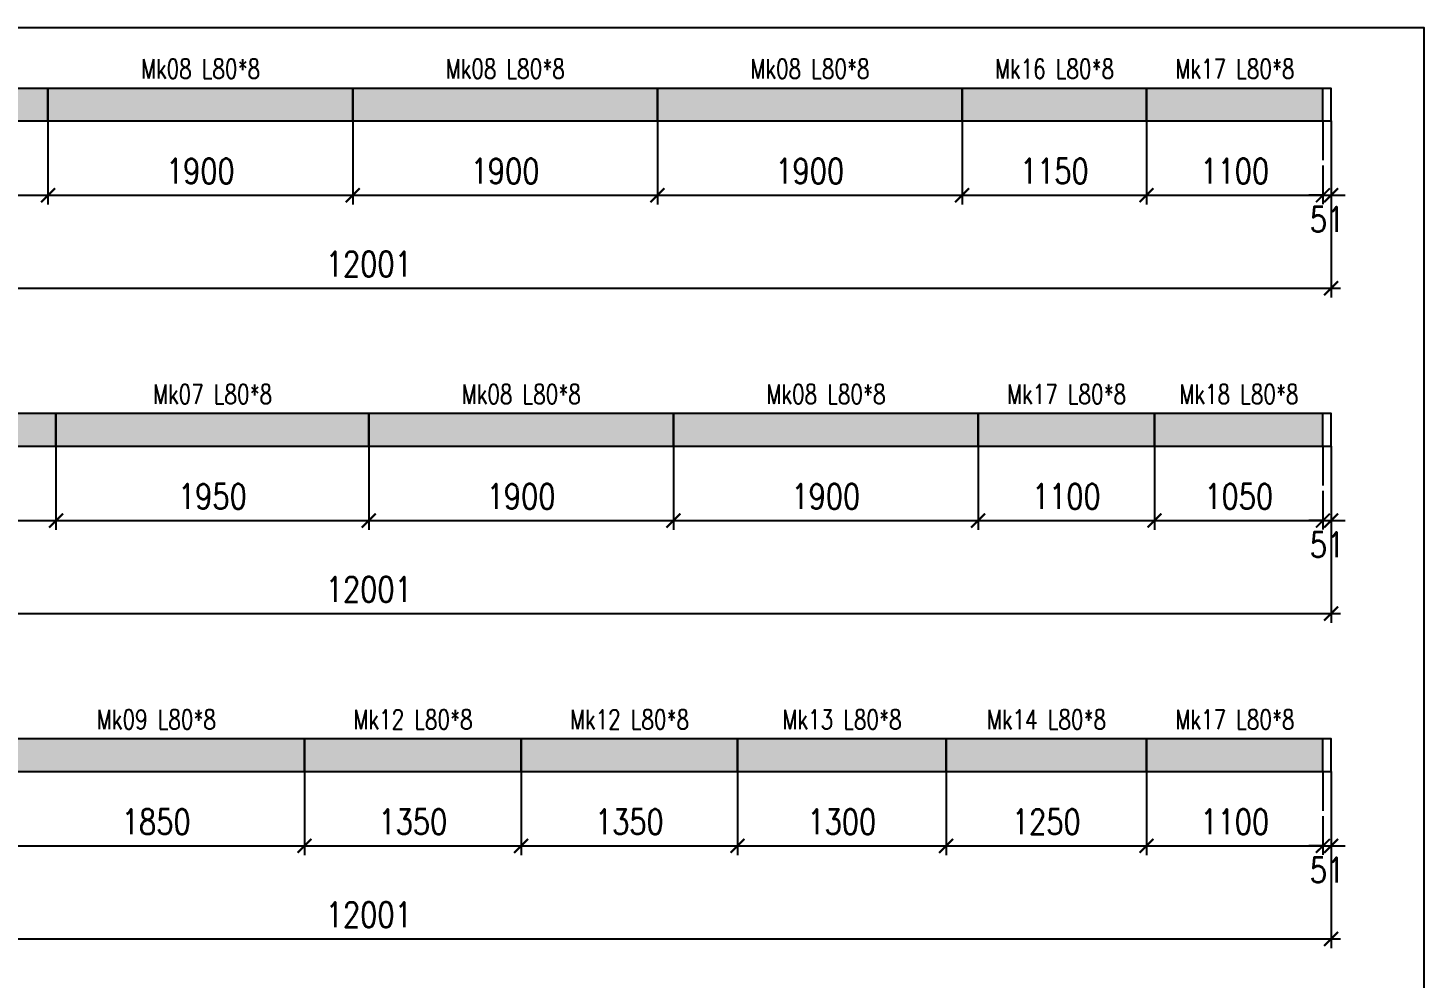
# Model space of a CAD drawing. Header units: millimetres. Extents: x -56 to 421004, y -1 to 91234.
# Drawn here: x 336087 to 344793, y 72382 to 78308 of the extents above; entities that cross this region are included whole.
import ezdxf
from ezdxf.enums import TextEntityAlignment as Align

# ---------------------------------------------------------------- set-up
doc = ezdxf.new("R2010")
doc.units = ezdxf.units.MM
doc.styles.add('EasyCutStyle', font='romans.shx', dxfattribs={"width": 0.8})
doc.styles.add('EasyCutStyleOptimezeBars', font='Romans.shx', dxfattribs={"width": 0.8})
doc.dimstyles.new('EasyCutDimOptimezeBars', dxfattribs={"dimscale": 57.971, "dimtxt": 2.7, "dimasz": 1.5, "dimexe": 1, "dimexo": 0, "dimgap": 1.25, "dimtad": 1, "dimdec": 1, "dimrnd": 0.5, "dimzin": 12, "dimdsep": 46, "dimtxsty": 'EasyCutStyleOptimezeBars', "dimblk": 'ARCHTICK', "dimblk1": 'ARCHTICK', "dimblk2": 'ARCHTICK', "dimcen": 1, "dimdle": 1, "dimclrd": 1, "dimclre": 1, "dimclrt": 3, "dimadec": 3, "dimazin": 0, "dimtfac": 1, "dimtdec": 1, "dimtix": 1, "dimtmove": 0, "dimatfit": 3, "dimfxl": 1, "dimtfill": 1, "dimtolj": 1, "dimtzin": 0, "dimarcsym": 0})

# ---------------------------------------------------------------- blocks, each defined once
blk = doc.blocks.new('_ArchTick')
at = {"color": 0, "linetype": 'ByBlock', "const_width": 0.15}
blk.add_lwpolyline([(-0.5, -0.5), (0.5, 0.5)], dxfattribs=at)
blk = doc.blocks.new('*D1705')
at = {"color": 1, "lineweight": -2}
for p, q in [((334312.3, 77728.4), (334312.3, 77206.6)), ((336212.3, 77728.4), (336212.3, 77206.6)), ((334254.3, 77264.6), (336270.2, 77264.6))]:
    blk.add_line(p, q, dxfattribs=at)
at = {"layer": 'Defpoints', "color": 0}
for p in [(334312.3, 77728.4), (336212.3, 77728.4), (336212.3, 77264.6)]:
    blk.add_point(p, dxfattribs=at)
at = {"color": 1, "lineweight": -2, "xscale": 86.9637, "yscale": 86.9637, "zscale": 86.9637, "rotation": 180}
blk.add_blockref('_ArchTick', (334312.3, 77264.6), dxfattribs=at)
at = {"color": 1, "lineweight": -2, "xscale": 86.9637, "yscale": 86.9637, "zscale": 86.9637}
blk.add_blockref('_ArchTick', (336212.3, 77264.6), dxfattribs=at)
at = {"color": 3, "insert": (335262.3, 77415.3), "char_height": 156.53, "attachment_point": 5, "style": 'EasyCutStyleOptimezeBars', "bg_fill": 3, "box_fill_scale": 1.1, "bg_fill_color": 256, "bg_fill_true_color": 13158600, "bg_fill_transparency": 0}
blk.add_mtext('\\A1;1900', dxfattribs=at)
blk = doc.blocks.new('*D1706')
at = {"color": 1, "lineweight": -2}
for p, q in [((336212.3, 77728.4), (336212.3, 77206.6)), ((338112.3, 77728.4), (338112.3, 77206.6)), ((336154.3, 77264.6), (338170.2, 77264.6))]:
    blk.add_line(p, q, dxfattribs=at)
at = {"layer": 'Defpoints', "color": 0}
for p in [(336212.3, 77728.4), (338112.3, 77728.4), (338112.3, 77264.6)]:
    blk.add_point(p, dxfattribs=at)
at = {"color": 1, "lineweight": -2, "xscale": 86.9637, "yscale": 86.9637, "zscale": 86.9637, "rotation": 180}
blk.add_blockref('_ArchTick', (336212.3, 77264.6), dxfattribs=at)
at = {"color": 1, "lineweight": -2, "xscale": 86.9637, "yscale": 86.9637, "zscale": 86.9637}
blk.add_blockref('_ArchTick', (338112.3, 77264.6), dxfattribs=at)
at = {"color": 3, "insert": (337162.3, 77415.3), "char_height": 156.53, "attachment_point": 5, "style": 'EasyCutStyleOptimezeBars', "bg_fill": 3, "box_fill_scale": 1.1, "bg_fill_color": 256, "bg_fill_true_color": 13158600, "bg_fill_transparency": 1302944}
blk.add_mtext('\\A1;1900', dxfattribs=at)
blk = doc.blocks.new('*D1707')
at = {"color": 1, "lineweight": -2}
for p, q in [((338112.3, 77728.4), (338112.3, 77206.6)), ((340012.3, 77728.4), (340012.3, 77206.6)), ((338054.3, 77264.6), (340070.2, 77264.6))]:
    blk.add_line(p, q, dxfattribs=at)
at = {"layer": 'Defpoints', "color": 0}
for p in [(338112.3, 77728.4), (340012.3, 77728.4), (340012.3, 77264.6)]:
    blk.add_point(p, dxfattribs=at)
at = {"color": 1, "lineweight": -2, "xscale": 86.9637, "yscale": 86.9637, "zscale": 86.9637, "rotation": 180}
blk.add_blockref('_ArchTick', (338112.3, 77264.6), dxfattribs=at)
at = {"color": 1, "lineweight": -2, "xscale": 86.9637, "yscale": 86.9637, "zscale": 86.9637}
blk.add_blockref('_ArchTick', (340012.3, 77264.6), dxfattribs=at)
at = {"color": 3, "insert": (339062.3, 77415.3), "char_height": 156.53, "attachment_point": 5, "style": 'EasyCutStyleOptimezeBars', "bg_fill": 3, "box_fill_scale": 1.1, "bg_fill_color": 256, "bg_fill_true_color": 13158600, "bg_fill_transparency": 9991556}
blk.add_mtext('\\A1;1900', dxfattribs=at)
blk = doc.blocks.new('*D1708')
at = {"color": 1, "lineweight": -2}
for p, q in [((340012.3, 77728.4), (340012.3, 77206.6)), ((341912.3, 77728.4), (341912.3, 77206.6)), ((339954.3, 77264.6), (341970.2, 77264.6))]:
    blk.add_line(p, q, dxfattribs=at)
at = {"layer": 'Defpoints', "color": 0}
for p in [(340012.3, 77728.4), (341912.3, 77728.4), (341912.3, 77264.6)]:
    blk.add_point(p, dxfattribs=at)
at = {"color": 1, "lineweight": -2, "xscale": 86.9637, "yscale": 86.9637, "zscale": 86.9637, "rotation": 180}
blk.add_blockref('_ArchTick', (340012.3, 77264.6), dxfattribs=at)
at = {"color": 1, "lineweight": -2, "xscale": 86.9637, "yscale": 86.9637, "zscale": 86.9637}
blk.add_blockref('_ArchTick', (341912.3, 77264.6), dxfattribs=at)
at = {"color": 3, "insert": (340962.3, 77415.3), "char_height": 156.53, "attachment_point": 5, "style": 'EasyCutStyleOptimezeBars', "bg_fill": 3, "box_fill_scale": 1.1, "bg_fill_color": 256, "bg_fill_true_color": 13158600, "bg_fill_transparency": 9537400}
blk.add_mtext('\\A1;1900', dxfattribs=at)
blk = doc.blocks.new('*D1709')
at = {"color": 1, "lineweight": -2}
for p, q in [((341912.3, 77728.4), (341912.3, 77206.6)), ((343062.3, 77728.4), (343062.3, 77206.6)), ((341854.3, 77264.6), (343120.2, 77264.6))]:
    blk.add_line(p, q, dxfattribs=at)
at = {"layer": 'Defpoints', "color": 0}
for p in [(341912.3, 77728.4), (343062.3, 77728.4), (343062.3, 77264.6)]:
    blk.add_point(p, dxfattribs=at)
at = {"color": 1, "lineweight": -2, "xscale": 86.9637, "yscale": 86.9637, "zscale": 86.9637, "rotation": 180}
blk.add_blockref('_ArchTick', (341912.3, 77264.6), dxfattribs=at)
at = {"color": 1, "lineweight": -2, "xscale": 86.9637, "yscale": 86.9637, "zscale": 86.9637}
blk.add_blockref('_ArchTick', (343062.3, 77264.6), dxfattribs=at)
at = {"color": 3, "insert": (342487.3, 77415.3), "char_height": 156.53, "attachment_point": 5, "style": 'EasyCutStyleOptimezeBars', "bg_fill": 3, "box_fill_scale": 1.1, "bg_fill_color": 256, "bg_fill_true_color": 13158600, "bg_fill_transparency": 9537696}
blk.add_mtext('\\A1;1150', dxfattribs=at)
blk = doc.blocks.new('*D1710')
at = {"color": 1, "lineweight": -2}
for p, q in [((343062.3, 77728.4), (343062.3, 77206.6)), ((344162.3, 77728.4), (344162.3, 77206.6)), ((343004.3, 77264.6), (344220.2, 77264.6))]:
    blk.add_line(p, q, dxfattribs=at)
at = {"layer": 'Defpoints', "color": 0}
for p in [(343062.3, 77728.4), (344162.3, 77728.4), (344162.3, 77264.6)]:
    blk.add_point(p, dxfattribs=at)
at = {"color": 1, "lineweight": -2, "xscale": 86.9637, "yscale": 86.9637, "zscale": 86.9637, "rotation": 180}
blk.add_blockref('_ArchTick', (343062.3, 77264.6), dxfattribs=at)
at = {"color": 1, "lineweight": -2, "xscale": 86.9637, "yscale": 86.9637, "zscale": 86.9637}
blk.add_blockref('_ArchTick', (344162.3, 77264.6), dxfattribs=at)
at = {"color": 3, "insert": (343612.3, 77415.3), "char_height": 156.53, "attachment_point": 5, "style": 'EasyCutStyleOptimezeBars', "bg_fill": 3, "box_fill_scale": 1.1, "bg_fill_color": 256, "bg_fill_true_color": 13158600, "bg_fill_transparency": 1331152}
blk.add_mtext('\\A1;1100', dxfattribs=at)
blk = doc.blocks.new('*D1711')
at = {"color": 1, "lineweight": -2}
for p, q in [((344162.3, 77728.4), (344162.3, 77206.6)), ((344213.3, 77728.4), (344213.3, 77206.6)), ((344162.3, 77264.6), (344075.3, 77264.6)), ((344162.3, 77264.6), (344213.3, 77264.6)), ((344213.3, 77264.6), (344300.2, 77264.6))]:
    blk.add_line(p, q, dxfattribs=at)
at = {"layer": 'Defpoints', "color": 0}
for p in [(344162.3, 77728.4), (344213.3, 77728.4), (344213.3, 77264.6)]:
    blk.add_point(p, dxfattribs=at)
at = {"color": 1, "lineweight": -2, "xscale": 86.9637, "yscale": 86.9637, "zscale": 86.9637}
blk.add_blockref('_ArchTick', (344162.3, 77264.6), dxfattribs=at)
at = {"color": 1, "lineweight": -2, "xscale": 86.9637, "yscale": 86.9637, "zscale": 86.9637, "rotation": 180}
blk.add_blockref('_ArchTick', (344213.3, 77264.6), dxfattribs=at)
at = {"color": 3, "char_height": 156.53, "attachment_point": 5, "style": 'EasyCutStyleOptimezeBars', "bg_fill": 3, "box_fill_scale": 1.1, "bg_fill_color": 256, "bg_fill_true_color": 13158600, "bg_fill_transparency": 0}
for s, insert in [('\\A1;', (344187.8, 77467.5)), ('\\A1;51', (344187.8, 77113.8))]:
    blk.add_mtext(s, dxfattribs=dict(at, insert=insert))
blk = doc.blocks.new('*D1712')
at = {"color": 1, "lineweight": -2}
for p, q in [((332212.3, 77728.4), (332212.3, 76626.8)), ((344213.3, 77728.4), (344213.3, 76626.8)), ((332154.3, 76684.8), (344271.2, 76684.8))]:
    blk.add_line(p, q, dxfattribs=at)
at = {"layer": 'Defpoints', "color": 0}
for p in [(332212.3, 77728.4), (344213.3, 77728.4), (344213.3, 76684.8)]:
    blk.add_point(p, dxfattribs=at)
at = {"color": 1, "lineweight": -2, "xscale": 86.9637, "yscale": 86.9637, "zscale": 86.9637, "rotation": 180}
blk.add_blockref('_ArchTick', (332212.3, 76684.8), dxfattribs=at)
at = {"color": 1, "lineweight": -2, "xscale": 86.9637, "yscale": 86.9637, "zscale": 86.9637}
blk.add_blockref('_ArchTick', (344213.3, 76684.8), dxfattribs=at)
at = {"color": 3, "insert": (338212.8, 76835.6), "char_height": 156.53, "attachment_point": 5, "style": 'EasyCutStyleOptimezeBars', "bg_fill": 3, "box_fill_scale": 1.1, "bg_fill_color": 256, "bg_fill_true_color": 13158600, "bg_fill_transparency": 9996200}
blk.add_mtext('\\A1;12001', dxfattribs=at)
blk = doc.blocks.new('*D1714')
at = {"color": 1, "lineweight": -2}
for p, q in [((334262.3, 75699.2), (334262.3, 75177.5)), ((336262.3, 75699.2), (336262.3, 75177.5)), ((334204.3, 75235.4), (336320.2, 75235.4))]:
    blk.add_line(p, q, dxfattribs=at)
at = {"layer": 'Defpoints', "color": 0}
for p in [(334262.3, 75699.2), (336262.3, 75699.2), (336262.3, 75235.4)]:
    blk.add_point(p, dxfattribs=at)
at = {"color": 1, "lineweight": -2, "xscale": 86.9637, "yscale": 86.9637, "zscale": 86.9637, "rotation": 180}
blk.add_blockref('_ArchTick', (334262.3, 75235.4), dxfattribs=at)
at = {"color": 1, "lineweight": -2, "xscale": 86.9637, "yscale": 86.9637, "zscale": 86.9637}
blk.add_blockref('_ArchTick', (336262.3, 75235.4), dxfattribs=at)
at = {"color": 3, "insert": (335262.3, 75386.2), "char_height": 156.53, "attachment_point": 5, "style": 'EasyCutStyleOptimezeBars', "bg_fill": 3, "box_fill_scale": 1.1, "bg_fill_color": 256, "bg_fill_true_color": 13158600, "bg_fill_transparency": 1336572}
blk.add_mtext('\\A1;2000', dxfattribs=at)
blk = doc.blocks.new('*D1715')
at = {"color": 1, "lineweight": -2}
for p, q in [((336262.3, 75699.2), (336262.3, 75177.5)), ((338212.3, 75699.2), (338212.3, 75177.5)), ((336204.3, 75235.4), (338270.2, 75235.4))]:
    blk.add_line(p, q, dxfattribs=at)
at = {"layer": 'Defpoints', "color": 0}
for p in [(336262.3, 75699.2), (338212.3, 75699.2), (338212.3, 75235.4)]:
    blk.add_point(p, dxfattribs=at)
at = {"color": 1, "lineweight": -2, "xscale": 86.9637, "yscale": 86.9637, "zscale": 86.9637, "rotation": 180}
blk.add_blockref('_ArchTick', (336262.3, 75235.4), dxfattribs=at)
at = {"color": 1, "lineweight": -2, "xscale": 86.9637, "yscale": 86.9637, "zscale": 86.9637}
blk.add_blockref('_ArchTick', (338212.3, 75235.4), dxfattribs=at)
at = {"color": 3, "insert": (337237.3, 75386.2), "char_height": 156.53, "attachment_point": 5, "style": 'EasyCutStyleOptimezeBars', "bg_fill": 3, "box_fill_scale": 1.1, "bg_fill_color": 256, "bg_fill_true_color": 13158600, "bg_fill_transparency": 1369884}
blk.add_mtext('\\A1;1950', dxfattribs=at)
blk = doc.blocks.new('*D1716')
at = {"color": 1, "lineweight": -2}
for p, q in [((338212.3, 75699.2), (338212.3, 75177.5)), ((340112.3, 75699.2), (340112.3, 75177.5)), ((338154.3, 75235.4), (340170.2, 75235.4))]:
    blk.add_line(p, q, dxfattribs=at)
at = {"layer": 'Defpoints', "color": 0}
for p in [(338212.3, 75699.2), (340112.3, 75699.2), (340112.3, 75235.4)]:
    blk.add_point(p, dxfattribs=at)
at = {"color": 1, "lineweight": -2, "xscale": 86.9637, "yscale": 86.9637, "zscale": 86.9637, "rotation": 180}
blk.add_blockref('_ArchTick', (338212.3, 75235.4), dxfattribs=at)
at = {"color": 1, "lineweight": -2, "xscale": 86.9637, "yscale": 86.9637, "zscale": 86.9637}
blk.add_blockref('_ArchTick', (340112.3, 75235.4), dxfattribs=at)
at = {"color": 3, "insert": (339162.3, 75386.2), "char_height": 156.53, "attachment_point": 5, "style": 'EasyCutStyleOptimezeBars', "bg_fill": 3, "box_fill_scale": 1.1, "bg_fill_color": 256, "bg_fill_true_color": 13158600, "bg_fill_transparency": 9996716}
blk.add_mtext('\\A1;1900', dxfattribs=at)
blk = doc.blocks.new('*D1717')
at = {"color": 1, "lineweight": -2}
for p, q in [((340112.3, 75699.2), (340112.3, 75177.5)), ((342012.3, 75699.2), (342012.3, 75177.5)), ((340054.3, 75235.4), (342070.2, 75235.4))]:
    blk.add_line(p, q, dxfattribs=at)
at = {"layer": 'Defpoints', "color": 0}
for p in [(340112.3, 75699.2), (342012.3, 75699.2), (342012.3, 75235.4)]:
    blk.add_point(p, dxfattribs=at)
at = {"color": 1, "lineweight": -2, "xscale": 86.9637, "yscale": 86.9637, "zscale": 86.9637, "rotation": 180}
blk.add_blockref('_ArchTick', (340112.3, 75235.4), dxfattribs=at)
at = {"color": 1, "lineweight": -2, "xscale": 86.9637, "yscale": 86.9637, "zscale": 86.9637}
blk.add_blockref('_ArchTick', (342012.3, 75235.4), dxfattribs=at)
at = {"color": 3, "insert": (341062.3, 75386.2), "char_height": 156.53, "attachment_point": 5, "style": 'EasyCutStyleOptimezeBars', "bg_fill": 3, "box_fill_scale": 1.1, "bg_fill_color": 256, "bg_fill_true_color": 13158600, "bg_fill_transparency": 4259909}
blk.add_mtext('\\A1;1900', dxfattribs=at)
blk = doc.blocks.new('*D1718')
at = {"color": 1, "lineweight": -2}
for p, q in [((342012.3, 75699.2), (342012.3, 75177.5)), ((343112.3, 75699.2), (343112.3, 75177.5)), ((341954.3, 75235.4), (343170.2, 75235.4))]:
    blk.add_line(p, q, dxfattribs=at)
at = {"layer": 'Defpoints', "color": 0}
for p in [(342012.3, 75699.2), (343112.3, 75699.2), (343112.3, 75235.4)]:
    blk.add_point(p, dxfattribs=at)
at = {"color": 1, "lineweight": -2, "xscale": 86.9637, "yscale": 86.9637, "zscale": 86.9637, "rotation": 180}
blk.add_blockref('_ArchTick', (342012.3, 75235.4), dxfattribs=at)
at = {"color": 1, "lineweight": -2, "xscale": 86.9637, "yscale": 86.9637, "zscale": 86.9637}
blk.add_blockref('_ArchTick', (343112.3, 75235.4), dxfattribs=at)
at = {"color": 3, "insert": (342562.3, 75386.2), "char_height": 156.53, "attachment_point": 5, "style": 'EasyCutStyleOptimezeBars', "bg_fill": 3, "box_fill_scale": 1.1, "bg_fill_color": 256, "bg_fill_true_color": 13158600, "bg_fill_transparency": 1399120}
blk.add_mtext('\\A1;1100', dxfattribs=at)
blk = doc.blocks.new('*D1719')
at = {"color": 1, "lineweight": -2}
for p, q in [((343112.3, 75699.2), (343112.3, 75177.5)), ((344162.3, 75699.2), (344162.3, 75177.5)), ((343054.3, 75235.4), (344220.2, 75235.4))]:
    blk.add_line(p, q, dxfattribs=at)
at = {"layer": 'Defpoints', "color": 0}
for p in [(343112.3, 75699.2), (344162.3, 75699.2), (344162.3, 75235.4)]:
    blk.add_point(p, dxfattribs=at)
at = {"color": 1, "lineweight": -2, "xscale": 86.9637, "yscale": 86.9637, "zscale": 86.9637, "rotation": 180}
blk.add_blockref('_ArchTick', (343112.3, 75235.4), dxfattribs=at)
at = {"color": 1, "lineweight": -2, "xscale": 86.9637, "yscale": 86.9637, "zscale": 86.9637}
blk.add_blockref('_ArchTick', (344162.3, 75235.4), dxfattribs=at)
at = {"color": 3, "insert": (343637.3, 75386.2), "char_height": 156.53, "attachment_point": 5, "style": 'EasyCutStyleOptimezeBars', "bg_fill": 3, "box_fill_scale": 1.1, "bg_fill_color": 256, "bg_fill_true_color": 13158600, "bg_fill_transparency": 9997232}
blk.add_mtext('\\A1;1050', dxfattribs=at)
blk = doc.blocks.new('*D1720')
at = {"color": 1, "lineweight": -2}
for p, q in [((344162.3, 75699.2), (344162.3, 75177.5)), ((344213.3, 75699.2), (344213.3, 75177.5)), ((344162.3, 75235.4), (344075.3, 75235.4)), ((344162.3, 75235.4), (344213.3, 75235.4)), ((344213.3, 75235.4), (344300.2, 75235.4))]:
    blk.add_line(p, q, dxfattribs=at)
at = {"layer": 'Defpoints', "color": 0}
for p in [(344162.3, 75699.2), (344213.3, 75699.2), (344213.3, 75235.4)]:
    blk.add_point(p, dxfattribs=at)
at = {"color": 1, "lineweight": -2, "xscale": 86.9637, "yscale": 86.9637, "zscale": 86.9637}
blk.add_blockref('_ArchTick', (344162.3, 75235.4), dxfattribs=at)
at = {"color": 1, "lineweight": -2, "xscale": 86.9637, "yscale": 86.9637, "zscale": 86.9637, "rotation": 180}
blk.add_blockref('_ArchTick', (344213.3, 75235.4), dxfattribs=at)
at = {"color": 3, "char_height": 156.53, "attachment_point": 5, "style": 'EasyCutStyleOptimezeBars', "bg_fill": 3, "box_fill_scale": 1.1, "bg_fill_color": 256, "bg_fill_true_color": 13158600}
for s, insert, bg_fill_transparency in [('\\A1;', (344187.8, 75438.3), 1415200), ('\\A1;51', (344187.8, 75084.7), 9997232)]:
    blk.add_mtext(s, dxfattribs=dict(at, insert=insert, bg_fill_transparency=bg_fill_transparency))
blk = doc.blocks.new('*D1721')
at = {"color": 1, "lineweight": -2}
for p, q in [((332212.3, 75699.2), (332212.3, 74597.7)), ((344213.3, 75699.2), (344213.3, 74597.7)), ((332154.3, 74655.7), (344271.2, 74655.7))]:
    blk.add_line(p, q, dxfattribs=at)
at = {"layer": 'Defpoints', "color": 0}
for p in [(332212.3, 75699.2), (344213.3, 75699.2), (344213.3, 74655.7)]:
    blk.add_point(p, dxfattribs=at)
at = {"color": 1, "lineweight": -2, "xscale": 86.9637, "yscale": 86.9637, "zscale": 86.9637, "rotation": 180}
blk.add_blockref('_ArchTick', (332212.3, 74655.7), dxfattribs=at)
at = {"color": 1, "lineweight": -2, "xscale": 86.9637, "yscale": 86.9637, "zscale": 86.9637}
blk.add_blockref('_ArchTick', (344213.3, 74655.7), dxfattribs=at)
at = {"color": 3, "insert": (338212.8, 74806.4), "char_height": 156.53, "attachment_point": 5, "style": 'EasyCutStyleOptimezeBars', "bg_fill": 3, "box_fill_scale": 1.1, "bg_fill_color": 256, "bg_fill_true_color": 13158600, "bg_fill_transparency": 1525100}
blk.add_mtext('\\A1;12001', dxfattribs=at)
blk = doc.blocks.new('*D1724')
at = {"color": 1, "lineweight": -2}
for p, q in [((335962.3, 73670.1), (335962.3, 73148.3)), ((337812.3, 73670.1), (337812.3, 73148.3)), ((335904.3, 73206.3), (337870.2, 73206.3))]:
    blk.add_line(p, q, dxfattribs=at)
at = {"layer": 'Defpoints', "color": 0}
for p in [(335962.3, 73670.1), (337812.3, 73670.1), (337812.3, 73206.3)]:
    blk.add_point(p, dxfattribs=at)
at = {"color": 1, "lineweight": -2, "xscale": 86.9637, "yscale": 86.9637, "zscale": 86.9637, "rotation": 180}
blk.add_blockref('_ArchTick', (335962.3, 73206.3), dxfattribs=at)
at = {"color": 1, "lineweight": -2, "xscale": 86.9637, "yscale": 86.9637, "zscale": 86.9637}
blk.add_blockref('_ArchTick', (337812.3, 73206.3), dxfattribs=at)
at = {"color": 3, "insert": (336887.3, 73357), "char_height": 156.53, "attachment_point": 5, "style": 'EasyCutStyleOptimezeBars', "bg_fill": 3, "box_fill_scale": 1.1, "bg_fill_color": 256, "bg_fill_true_color": 13158600, "bg_fill_transparency": 6318508}
blk.add_mtext('\\A1;1850', dxfattribs=at)
blk = doc.blocks.new('*D1725')
at = {"color": 1, "lineweight": -2}
for p, q in [((337812.3, 73670.1), (337812.3, 73148.3)), ((339162.3, 73670.1), (339162.3, 73148.3)), ((337754.3, 73206.3), (339220.2, 73206.3))]:
    blk.add_line(p, q, dxfattribs=at)
at = {"layer": 'Defpoints', "color": 0}
for p in [(337812.3, 73670.1), (339162.3, 73670.1), (339162.3, 73206.3)]:
    blk.add_point(p, dxfattribs=at)
at = {"color": 1, "lineweight": -2, "xscale": 86.9637, "yscale": 86.9637, "zscale": 86.9637, "rotation": 180}
blk.add_blockref('_ArchTick', (337812.3, 73206.3), dxfattribs=at)
at = {"color": 1, "lineweight": -2, "xscale": 86.9637, "yscale": 86.9637, "zscale": 86.9637}
blk.add_blockref('_ArchTick', (339162.3, 73206.3), dxfattribs=at)
at = {"color": 3, "insert": (338487.3, 73357), "char_height": 156.53, "attachment_point": 5, "style": 'EasyCutStyleOptimezeBars', "bg_fill": 3, "box_fill_scale": 1.1, "bg_fill_color": 256, "bg_fill_true_color": 13158600, "bg_fill_transparency": 6320056}
blk.add_mtext('\\A1;1350', dxfattribs=at)
blk = doc.blocks.new('*D1726')
at = {"color": 1, "lineweight": -2}
for p, q in [((339162.3, 73670.1), (339162.3, 73148.3)), ((340512.3, 73670.1), (340512.3, 73148.3)), ((339104.3, 73206.3), (340570.2, 73206.3))]:
    blk.add_line(p, q, dxfattribs=at)
at = {"layer": 'Defpoints', "color": 0}
for p in [(339162.3, 73670.1), (340512.3, 73670.1), (340512.3, 73206.3)]:
    blk.add_point(p, dxfattribs=at)
at = {"color": 1, "lineweight": -2, "xscale": 86.9637, "yscale": 86.9637, "zscale": 86.9637, "rotation": 180}
blk.add_blockref('_ArchTick', (339162.3, 73206.3), dxfattribs=at)
at = {"color": 1, "lineweight": -2, "xscale": 86.9637, "yscale": 86.9637, "zscale": 86.9637}
blk.add_blockref('_ArchTick', (340512.3, 73206.3), dxfattribs=at)
at = {"color": 3, "insert": (339837.3, 73357), "char_height": 156.53, "attachment_point": 5, "style": 'EasyCutStyleOptimezeBars', "bg_fill": 3, "box_fill_scale": 1.1, "bg_fill_color": 256, "bg_fill_true_color": 13158600, "bg_fill_transparency": 4200112}
blk.add_mtext('\\A1;1350', dxfattribs=at)
blk = doc.blocks.new('*D1727')
at = {"color": 1, "lineweight": -2}
for p, q in [((340512.3, 73670.1), (340512.3, 73148.3)), ((341812.3, 73670.1), (341812.3, 73148.3)), ((340454.3, 73206.3), (341870.2, 73206.3))]:
    blk.add_line(p, q, dxfattribs=at)
at = {"layer": 'Defpoints', "color": 0}
for p in [(340512.3, 73670.1), (341812.3, 73670.1), (341812.3, 73206.3)]:
    blk.add_point(p, dxfattribs=at)
at = {"color": 1, "lineweight": -2, "xscale": 86.9637, "yscale": 86.9637, "zscale": 86.9637, "rotation": 180}
blk.add_blockref('_ArchTick', (340512.3, 73206.3), dxfattribs=at)
at = {"color": 1, "lineweight": -2, "xscale": 86.9637, "yscale": 86.9637, "zscale": 86.9637}
blk.add_blockref('_ArchTick', (341812.3, 73206.3), dxfattribs=at)
at = {"color": 3, "insert": (341162.3, 73357), "char_height": 156.53, "attachment_point": 5, "style": 'EasyCutStyleOptimezeBars', "bg_fill": 3, "box_fill_scale": 1.1, "bg_fill_color": 256, "bg_fill_true_color": 13158600, "bg_fill_transparency": 4227472}
blk.add_mtext('\\A1;1300', dxfattribs=at)
blk = doc.blocks.new('*D1728')
at = {"color": 1, "lineweight": -2}
for p, q in [((341812.3, 73670.1), (341812.3, 73148.3)), ((343062.3, 73670.1), (343062.3, 73148.3)), ((341754.3, 73206.3), (343120.2, 73206.3))]:
    blk.add_line(p, q, dxfattribs=at)
at = {"layer": 'Defpoints', "color": 0}
for p in [(341812.3, 73670.1), (343062.3, 73670.1), (343062.3, 73206.3)]:
    blk.add_point(p, dxfattribs=at)
at = {"color": 1, "lineweight": -2, "xscale": 86.9637, "yscale": 86.9637, "zscale": 86.9637, "rotation": 180}
blk.add_blockref('_ArchTick', (341812.3, 73206.3), dxfattribs=at)
at = {"color": 1, "lineweight": -2, "xscale": 86.9637, "yscale": 86.9637, "zscale": 86.9637}
blk.add_blockref('_ArchTick', (343062.3, 73206.3), dxfattribs=at)
at = {"color": 3, "insert": (342437.3, 73357), "char_height": 156.53, "attachment_point": 5, "style": 'EasyCutStyleOptimezeBars', "bg_fill": 3, "box_fill_scale": 1.1, "bg_fill_color": 256, "bg_fill_true_color": 13158600, "bg_fill_transparency": 4277996}
blk.add_mtext('\\A1;1250', dxfattribs=at)
blk = doc.blocks.new('*D1729')
at = {"color": 1, "lineweight": -2}
for p, q in [((343062.3, 73670.1), (343062.3, 73148.3)), ((344162.3, 73670.1), (344162.3, 73148.3)), ((343004.3, 73206.3), (344220.2, 73206.3))]:
    blk.add_line(p, q, dxfattribs=at)
at = {"layer": 'Defpoints', "color": 0}
for p in [(343062.3, 73670.1), (344162.3, 73670.1), (344162.3, 73206.3)]:
    blk.add_point(p, dxfattribs=at)
at = {"color": 1, "lineweight": -2, "xscale": 86.9637, "yscale": 86.9637, "zscale": 86.9637, "rotation": 180}
blk.add_blockref('_ArchTick', (343062.3, 73206.3), dxfattribs=at)
at = {"color": 1, "lineweight": -2, "xscale": 86.9637, "yscale": 86.9637, "zscale": 86.9637}
blk.add_blockref('_ArchTick', (344162.3, 73206.3), dxfattribs=at)
at = {"color": 3, "insert": (343612.3, 73357), "char_height": 156.53, "attachment_point": 5, "style": 'EasyCutStyleOptimezeBars', "bg_fill": 3, "box_fill_scale": 1.1, "bg_fill_color": 256, "bg_fill_true_color": 13158600, "bg_fill_transparency": 3484160}
blk.add_mtext('\\A1;1100', dxfattribs=at)
blk = doc.blocks.new('*D1730')
at = {"color": 1, "lineweight": -2}
for p, q in [((344162.3, 73670.1), (344162.3, 73148.3)), ((344213.3, 73670.1), (344213.3, 73148.3)), ((344162.3, 73206.3), (344075.3, 73206.3)), ((344162.3, 73206.3), (344213.3, 73206.3)), ((344213.3, 73206.3), (344300.2, 73206.3))]:
    blk.add_line(p, q, dxfattribs=at)
at = {"layer": 'Defpoints', "color": 0}
for p in [(344162.3, 73670.1), (344213.3, 73670.1), (344213.3, 73206.3)]:
    blk.add_point(p, dxfattribs=at)
at = {"color": 1, "lineweight": -2, "xscale": 86.9637, "yscale": 86.9637, "zscale": 86.9637}
blk.add_blockref('_ArchTick', (344162.3, 73206.3), dxfattribs=at)
at = {"color": 1, "lineweight": -2, "xscale": 86.9637, "yscale": 86.9637, "zscale": 86.9637, "rotation": 180}
blk.add_blockref('_ArchTick', (344213.3, 73206.3), dxfattribs=at)
at = {"color": 3, "char_height": 156.53, "attachment_point": 5, "style": 'EasyCutStyleOptimezeBars', "bg_fill": 3, "box_fill_scale": 1.1, "bg_fill_color": 256, "bg_fill_true_color": 13158600}
for s, insert, bg_fill_transparency in [('\\A1;', (344187.8, 73409.2), 6322652), ('\\A1;51', (344187.8, 73055.5), 7274610)]:
    blk.add_mtext(s, dxfattribs=dict(at, insert=insert, bg_fill_transparency=bg_fill_transparency))
blk = doc.blocks.new('*D1731')
at = {"color": 1, "lineweight": -2}
for p, q in [((332212.3, 73670.1), (332212.3, 72568.5)), ((344213.3, 73670.1), (344213.3, 72568.5)), ((332154.3, 72626.5), (344271.2, 72626.5))]:
    blk.add_line(p, q, dxfattribs=at)
at = {"layer": 'Defpoints', "color": 0}
for p in [(332212.3, 73670.1), (344213.3, 73670.1), (344213.3, 72626.5)]:
    blk.add_point(p, dxfattribs=at)
at = {"color": 1, "lineweight": -2, "xscale": 86.9637, "yscale": 86.9637, "zscale": 86.9637, "rotation": 180}
blk.add_blockref('_ArchTick', (332212.3, 72626.5), dxfattribs=at)
at = {"color": 1, "lineweight": -2, "xscale": 86.9637, "yscale": 86.9637, "zscale": 86.9637}
blk.add_blockref('_ArchTick', (344213.3, 72626.5), dxfattribs=at)
at = {"color": 3, "insert": (338212.8, 72777.3), "char_height": 156.53, "attachment_point": 5, "style": 'EasyCutStyleOptimezeBars', "bg_fill": 3, "box_fill_scale": 1.1, "bg_fill_color": 256, "bg_fill_true_color": 13158600, "bg_fill_transparency": 6323884}
blk.add_mtext('\\A1;12001', dxfattribs=at)

msp = doc.modelspace()

# ---------------------------------------------------------------- linework, layer by layer
at = {"color": 5}
msp.add_lwpolyline([(327574.19, 66133.23), (344793, 66133.23), (344793, 78308.14), (327574.19, 78308.14)], close=True, dxfattribs=at)
at = {"color": 231, "true_color": 0xfd58be}
for points in [[(332212.25, 77728.39), (344213.25, 77728.39), (344213.25, 77931.3), (332212.25, 77931.3)], [(332212.25, 75699.23), (344213.25, 75699.23), (344213.25, 75902.15), (332212.25, 75902.15)], [(332212.25, 73670.08), (344213.25, 73670.08), (344213.25, 73872.99), (332212.25, 73872.99)]]:
    msp.add_lwpolyline(points, close=True, dxfattribs=at)
at = {"color": 7}
for points in [[(334312.25, 77728.39), (336212.25, 77728.39), (336212.25, 77931.3), (334312.25, 77931.3)], [(336212.25, 77728.39), (338112.25, 77728.39), (338112.25, 77931.3), (336212.25, 77931.3)], [(338112.25, 77728.39), (340012.25, 77728.39), (340012.25, 77931.3), (338112.25, 77931.3)], [(340012.25, 77728.39), (341912.25, 77728.39), (341912.25, 77931.3), (340012.25, 77931.3)], [(341912.25, 77728.39), (343062.25, 77728.39), (343062.25, 77931.3), (341912.25, 77931.3)], [(343062.25, 77728.39), (344162.25, 77728.39), (344162.25, 77931.3), (343062.25, 77931.3)], [(334262.25, 75699.23), (336262.25, 75699.23), (336262.25, 75902.15), (334262.25, 75902.15)], [(336262.25, 75699.23), (338212.25, 75699.23), (338212.25, 75902.15), (336262.25, 75902.15)], [(338212.25, 75699.23), (340112.25, 75699.23), (340112.25, 75902.15), (338212.25, 75902.15)], [(340112.25, 75699.23), (342012.25, 75699.23), (342012.25, 75902.15), (340112.25, 75902.15)], [(342012.25, 75699.23), (343112.25, 75699.23), (343112.25, 75902.15), (342012.25, 75902.15)], [(343112.25, 75699.23), (344162.25, 75699.23), (344162.25, 75902.15), (343112.25, 75902.15)], [(335962.25, 73670.08), (337812.25, 73670.08), (337812.25, 73872.99), (335962.25, 73872.99)], [(337812.25, 73670.08), (339162.25, 73670.08), (339162.25, 73872.99), (337812.25, 73872.99)], [(339162.25, 73670.08), (340512.25, 73670.08), (340512.25, 73872.99), (339162.25, 73872.99)], [(340512.25, 73670.08), (341812.25, 73670.08), (341812.25, 73872.99), (340512.25, 73872.99)], [(341812.25, 73670.08), (343062.25, 73670.08), (343062.25, 73872.99), (341812.25, 73872.99)], [(343062.25, 73670.08), (344162.25, 73670.08), (344162.25, 73872.99), (343062.25, 73872.99)]]:
    msp.add_lwpolyline(points, close=True, dxfattribs=at)
at = {"color": 54, "true_color": 0x9f8b17}
for points in [[(334312.25, 77728.39), (336212.25, 77728.39), (334312.25, 77931.3), (336212.25, 77931.3)], [(336212.25, 77728.39), (338112.25, 77728.39), (336212.25, 77931.3), (338112.25, 77931.3)], [(338112.25, 77728.39), (340012.25, 77728.39), (338112.25, 77931.3), (340012.25, 77931.3)], [(340012.25, 77728.39), (341912.25, 77728.39), (340012.25, 77931.3), (341912.25, 77931.3)], [(338212.25, 75699.23), (340112.25, 75699.23), (338212.25, 75902.15), (340112.25, 75902.15)], [(340112.25, 75699.23), (342012.25, 75699.23), (340112.25, 75902.15), (342012.25, 75902.15)]]:
    msp.add_solid(points, dxfattribs=at)
at = {"color": 34, "true_color": 0x945717}
msp.add_solid([(341912.25, 77728.39), (343062.25, 77728.39), (341912.25, 77931.3), (343062.25, 77931.3)], dxfattribs=at)
at = {"color": 34, "true_color": 0x935417}
for points in [[(343062.25, 77728.39), (344162.25, 77728.39), (343062.25, 77931.3), (344162.25, 77931.3)], [(342012.25, 75699.23), (343112.25, 75699.23), (342012.25, 75902.15), (343112.25, 75902.15)], [(343062.25, 73670.08), (344162.25, 73670.08), (343062.25, 73872.99), (344162.25, 73872.99)]]:
    msp.add_solid(points, dxfattribs=at)
at = {"color": 54, "true_color": 0xa19317}
msp.add_solid([(334262.25, 75699.23), (336262.25, 75699.23), (334262.25, 75902.15), (336262.25, 75902.15)], dxfattribs=at)
at = {"color": 54, "true_color": 0xa08f17}
msp.add_solid([(336262.25, 75699.23), (338212.25, 75699.23), (336262.25, 75902.15), (338212.25, 75902.15)], dxfattribs=at)
at = {"color": 34, "true_color": 0x925117}
msp.add_solid([(343112.25, 75699.23), (344162.25, 75699.23), (343112.25, 75902.15), (344162.25, 75902.15)], dxfattribs=at)
at = {"color": 54, "true_color": 0x9f8817}
msp.add_solid([(335962.25, 73670.08), (337812.25, 73670.08), (335962.25, 73872.99), (337812.25, 73872.99)], dxfattribs=at)
at = {"color": 44, "true_color": 0x976517}
for points in [[(337812.25, 73670.08), (339162.25, 73670.08), (337812.25, 73872.99), (339162.25, 73872.99)], [(339162.25, 73670.08), (340512.25, 73670.08), (339162.25, 73872.99), (340512.25, 73872.99)]]:
    msp.add_solid(points, dxfattribs=at)
at = {"color": 44, "true_color": 0x966117}
msp.add_solid([(340512.25, 73670.08), (341812.25, 73670.08), (340512.25, 73872.99), (341812.25, 73872.99)], dxfattribs=at)
at = {"color": 34, "true_color": 0x955e17}
msp.add_solid([(341812.25, 73670.08), (343062.25, 73670.08), (341812.25, 73872.99), (343062.25, 73872.99)], dxfattribs=at)

# ---------------------------------------------------------------- texts
at = {"style": 'EasyCutStyle', "width": 0.75}
for s, p in [('Mk08 L80*8', (337163.25, 77992.18)), ('Mk08 L80*8', (339063.25, 77992.18)), ('Mk08 L80*8', (340963.25, 77992.18)), ('Mk16 L80*8', (342488.25, 77992.18)), ('Mk17 L80*8', (343613.25, 77992.18)), ('Mk07 L80*8', (337238.25, 75963.02)), ('Mk08 L80*8', (339163.25, 75963.02)), ('Mk08 L80*8', (341063.25, 75963.02)), ('Mk17 L80*8', (342563.25, 75963.02)), ('Mk18 L80*8', (343638.25, 75963.02)), ('Mk09 L80*8', (336888.25, 73933.87)), ('Mk12 L80*8', (338488.25, 73933.87)), ('Mk12 L80*8', (339838.25, 73933.87)), ('Mk13 L80*8', (341163.25, 73933.87)), ('Mk14 L80*8', (342438.25, 73933.87)), ('Mk17 L80*8', (343613.25, 73933.87))]:
    msp.add_text(s, height=121.749, dxfattribs=at).set_placement(p, align=Align.CENTER)

# ---------------------------------------------------------------- next in the draw order: dimensions: what is measured, and where the dimension line sits
for base, p1, p2, picture, middle in [((336212.25, 77264.58), (334312.25, 77728.39), (336212.25, 77728.39), '*D1705', (335262.25, 77415.32)), ((336262.25, 75235.43), (334262.25, 75699.23), (336262.25, 75699.23), '*D1714', (335262.25, 75386.16)), ((337812.25, 73206.27), (335962.25, 73670.08), (337812.25, 73670.08), '*D1724', (336887.25, 73357.01))]:
    dim = msp.add_linear_dim(base=base, p1=p1, p2=p2, dimstyle='EasyCutDimOptimezeBars', override={"dimscale": 57.9758, "dimtad": 1})
    dim.commit()
    dim.dimension.update_dxf_attribs({"geometry": picture, "text_midpoint": middle})

# ---------------------------------------------------------------- next in the draw order: dimensions: what is measured, and where the dimension line sits
for base, p1, p2, picture, middle in [((338112.25, 77264.58), (336212.25, 77728.39), (338112.25, 77728.39), '*D1706', (337162.25, 77415.32)), ((338212.25, 75235.43), (336262.25, 75699.23), (338212.25, 75699.23), '*D1715', (337237.25, 75386.16)), ((339162.25, 73206.27), (337812.25, 73670.08), (339162.25, 73670.08), '*D1725', (338487.25, 73357.01))]:
    dim = msp.add_linear_dim(base=base, p1=p1, p2=p2, dimstyle='EasyCutDimOptimezeBars', override={"dimscale": 57.9758, "dimtad": 1})
    dim.commit()
    dim.dimension.update_dxf_attribs({"geometry": picture, "text_midpoint": middle})

# ---------------------------------------------------------------- next in the draw order: dimensions: what is measured, and where the dimension line sits
for base, p1, p2, picture, middle in [((340012.25, 77264.58), (338112.25, 77728.39), (340012.25, 77728.39), '*D1707', (339062.25, 77415.32)), ((340112.25, 75235.43), (338212.25, 75699.23), (340112.25, 75699.23), '*D1716', (339162.25, 75386.16)), ((340512.25, 73206.27), (339162.25, 73670.08), (340512.25, 73670.08), '*D1726', (339837.25, 73357.01))]:
    dim = msp.add_linear_dim(base=base, p1=p1, p2=p2, dimstyle='EasyCutDimOptimezeBars', override={"dimscale": 57.9758, "dimtad": 1})
    dim.commit()
    dim.dimension.update_dxf_attribs({"geometry": picture, "text_midpoint": middle})

# ---------------------------------------------------------------- next in the draw order: dimensions: what is measured, and where the dimension line sits
for base, p1, p2, picture, middle in [((341912.25, 77264.58), (340012.25, 77728.39), (341912.25, 77728.39), '*D1708', (340962.25, 77415.32)), ((342012.25, 75235.43), (340112.25, 75699.23), (342012.25, 75699.23), '*D1717', (341062.25, 75386.16)), ((341812.25, 73206.27), (340512.25, 73670.08), (341812.25, 73670.08), '*D1727', (341162.25, 73357.01))]:
    dim = msp.add_linear_dim(base=base, p1=p1, p2=p2, dimstyle='EasyCutDimOptimezeBars', override={"dimscale": 57.9758, "dimtad": 1})
    dim.commit()
    dim.dimension.update_dxf_attribs({"geometry": picture, "text_midpoint": middle})

# ---------------------------------------------------------------- next in the draw order: dimensions: what is measured, and where the dimension line sits
for base, p1, p2, picture, middle in [((343062.25, 77264.58), (341912.25, 77728.39), (343062.25, 77728.39), '*D1709', (342487.25, 77415.32)), ((343112.25, 75235.43), (342012.25, 75699.23), (343112.25, 75699.23), '*D1718', (342562.25, 75386.16)), ((343062.25, 73206.27), (341812.25, 73670.08), (343062.25, 73670.08), '*D1728', (342437.25, 73357.01))]:
    dim = msp.add_linear_dim(base=base, p1=p1, p2=p2, dimstyle='EasyCutDimOptimezeBars', override={"dimscale": 57.9758, "dimtad": 1})
    dim.commit()
    dim.dimension.update_dxf_attribs({"geometry": picture, "text_midpoint": middle})

# ---------------------------------------------------------------- next in the draw order: dimensions: what is measured, and where the dimension line sits
for base, p1, p2, picture, middle in [((344162.25, 77264.58), (343062.25, 77728.39), (344162.25, 77728.39), '*D1710', (343612.25, 77415.32)), ((344162.25, 75235.43), (343112.25, 75699.23), (344162.25, 75699.23), '*D1719', (343637.25, 75386.16)), ((344162.25, 73206.27), (343062.25, 73670.08), (344162.25, 73670.08), '*D1729', (343612.25, 73357.01))]:
    dim = msp.add_linear_dim(base=base, p1=p1, p2=p2, dimstyle='EasyCutDimOptimezeBars', override={"dimscale": 57.9758, "dimtad": 1})
    dim.commit()
    dim.dimension.update_dxf_attribs({"geometry": picture, "text_midpoint": middle})

# ---------------------------------------------------------------- next in the draw order: dimensions: what is measured, and where the dimension line sits
for base, p1, p2, picture, middle in [((344213.25, 77264.58), (344162.25, 77728.39), (344213.25, 77728.39), '*D1711', (344187.75, 77264.58)), ((344213.25, 75235.43), (344162.25, 75699.23), (344213.25, 75699.23), '*D1720', (344187.75, 75235.43)), ((344213.25, 73206.27), (344162.25, 73670.08), (344213.25, 73670.08), '*D1730', (344187.75, 73206.27))]:
    dim = msp.add_linear_dim(base=base, p1=p1, p2=p2, text='\\X<>', dimstyle='EasyCutDimOptimezeBars', override={"dimscale": 57.9758})
    dim.commit()
    dim.dimension.update_dxf_attribs({"geometry": picture, "text_midpoint": middle})

# ---------------------------------------------------------------- next in the draw order: dimensions: what is measured, and where the dimension line sits
for base, p1, p2, picture, middle in [((344213.25, 76684.82), (332212.25, 77728.39), (344213.25, 77728.39), '*D1712', (338212.75, 76835.56)), ((344213.25, 74655.67), (332212.25, 75699.23), (344213.25, 75699.23), '*D1721', (338212.75, 74806.4)), ((344213.25, 72626.51), (332212.25, 73670.08), (344213.25, 73670.08), '*D1731', (338212.75, 72777.25))]:
    dim = msp.add_linear_dim(base=base, p1=p1, p2=p2, dimstyle='EasyCutDimOptimezeBars', override={"dimscale": 57.9758, "dimtad": 1})
    dim.commit()
    dim.dimension.update_dxf_attribs({"geometry": picture, "text_midpoint": middle})

doc.saveas('drawing.dxf')
